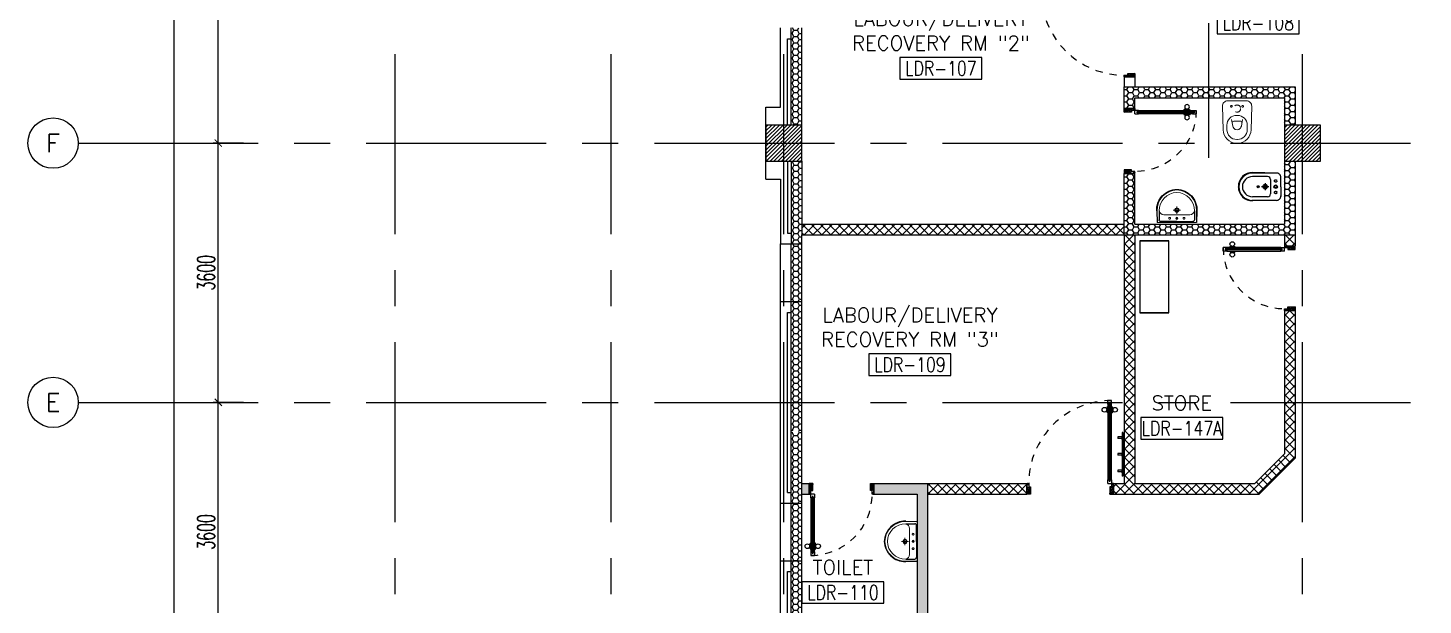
# Model space of a CAD drawing. Extents: x 275967.8 to 276060, y 57291.9 to 57371.4.
# Drawn here: x 275967.84 to 275987.21, y 57306.75 to 57314.76 of the extents above; entities that cross this region are included whole.
import ezdxf
from ezdxf.enums import TextEntityAlignment as Align

# ---------------------------------------------------------------- set-up
doc = ezdxf.new("R2010")
doc.units = 0
doc.header["$MEASUREMENT"] = 0
doc.header["$PDMODE"] = 34
for name, pattern in [('CENTERX2', [4, 2.5, -0.5, 0.5, -0.5]), ('DASHED', [0.75, 0.5, -0.25]), ('HIDDEN', [0.375, 0.25, -0.125]), ('HIDDEN2', [0.1875, 0.125, -0.0625])]:
    doc.linetypes.add(name, pattern=pattern)
doc.layers.get('0').update_dxf_attribs({"linetype": 'CONTINUOUS'})
doc.layers.get('DEFPOINTS').update_dxf_attribs({"linetype": 'CONTINUOUS'})
for name, color, linetype in [('AX-CR', 2, 'CONTINUOUS'), ('AX-DIM', 4, 'CONTINUOUS'), ('AX-TXT', 2, 'CONTINUOUS'), ('AXES', 11, 'CENTERX2'), ('COL', 5, 'CONTINUOUS'), ('DOOR', 7, 'CONTINUOUS'), ('FIX', 3, 'CONTINUOUS'), ('HAT', 8, 'CONTINUOUS'), ('INSUL', 4, 'CONTINUOUS'), ('NON-MEDICAL', 5, 'CONTINUOUS'), ('RM-BOX', 4, 'CONTINUOUS'), ('RM-NAME', 2, 'CONTINUOUS'), ('RM-NO', 2, 'CONTINUOUS'), ('WALL', 2, 'CONTINUOUS'), ('WallType', 11, 'CONTINUOUS'), ('WallType2', 3, 'CONTINUOUS'), ('WIN', 3, 'CONTINUOUS')]:
    doc.layers.add(name, color=color, linetype=linetype)
doc.styles.add('ROMANS', font='ROMANS.shx', dxfattribs={"width": 0.6})
doc.dimstyles.new('STANDARD in', dxfattribs={"dimtxt": 0.24, "dimasz": 0.1, "dimexe": 0.07, "dimexo": 0.05, "dimgap": 0.05, "dimtad": 1, "dimdec": 0, "dimlfac": 1000, "dimzin": 0, "dimdsep": 46, "dimtxsty": 'ROMANS', "dimblk": 'ARCHTICK', "dimcen": 0.05, "dimdle": 0.05, "dimclrd": 4, "dimclre": 4, "dimclrt": 2, "dimadec": 0, "dimazin": 0, "dimtfac": 1, "dimtdec": 0, "dimtmove": 2, "dimatfit": 3, "dimfxl": 0, "dimtolj": 1, "dimtzin": 0, "dimarcsym": 0})
pattern_1 = [(0, (-141853.12112, 13831.888605), (0.075, 0.04330127), [0.05, -0.1]), (120, (-141853.12112, 13831.888605), (-0.074999999836, 0.043301270284), [0.05, -0.1]), (60, (-141853.12112, 13831.888605), (1.64e-10, 0.086602540284), [-0.1, 0.05])]
pattern_2 = [(0, (0, 0), (0.075, 0.04330127), [0.05, -0.1]), (120, (0, 0), (-0.074999999836, 0.043301270284), [0.05, -0.1]), (60, (0, 0), (1.64e-10, 0.086602540284), [-0.1, 0.05])]

# ---------------------------------------------------------------- blocks, each defined once
blk = doc.blocks.new('*X82')
at = {"color": 0}
for p, q in [((31339, 132685), (31804, 133150)), ((31339, 132738), (31751, 133150)), ((31339, 132791), (31698, 133150)), ((31339, 132844), (31645, 133150)), ((31339, 132897), (31592, 133150)), ((31339, 132950), (31538, 133150)), ((31339, 133003), (31485, 133150)), ((31339, 133057), (31432, 133150)), ((31339, 133110), (31379, 133150)), ((31357, 132650), (31839, 133132)), ((31410, 132650), (31839, 133079)), ((31463, 132650), (31839, 133026)), ((31516, 132650), (31839, 132973)), ((31569, 132650), (31839, 132920)), ((31622, 132650), (31839, 132867)), ((31675, 132650), (31839, 132814)), ((31728, 132650), (31839, 132761)), ((31781, 132650), (31839, 132708)), ((31834, 132650), (31839, 132655))]:
    blk.add_line(p, q, dxfattribs=at)
blk = doc.blocks.new('*X81')
at = {"color": 0}
for p, q in [((24139, 132698), (24591, 133150)), ((24139, 132751), (24538, 133150)), ((24139, 132804), (24485, 133150)), ((24139, 132857), (24432, 133150)), ((24139, 132910), (24379, 133150)), ((24139, 132963), (24326, 133150)), ((24139, 133016), (24273, 133150)), ((24139, 133069), (24220, 133150)), ((24139, 133122), (24167, 133150)), ((24144, 132650), (24639, 133145)), ((24197, 132650), (24639, 133092)), ((24250, 132650), (24639, 133039)), ((24303, 132650), (24639, 132986)), ((24356, 132650), (24639, 132933)), ((24409, 132650), (24639, 132880)), ((24462, 132650), (24639, 132827)), ((24515, 132650), (24639, 132774)), ((24568, 132650), (24639, 132720)), ((24621, 132650), (24639, 132667))]:
    blk.add_line(p, q, dxfattribs=at)
blk = doc.blocks.new('AXL')
at = {"layer": 'AX-CR'}
blk.add_circle((-350, 0), 350, dxfattribs=at)
at = {"layer": 'AX-TXT', "style": 'ROMANS'}
blk.add_attdef('AX', text='', height=250, dxfattribs=at).set_placement((-350, 0), align=Align.MIDDLE)
blk = doc.blocks.new('_ARCHTICK')
at = {"color": 0, "linetype": 'ByBlock', "const_width": 0.15}
blk.add_lwpolyline([(-0.5, -0.5), (0.5, 0.5)], dxfattribs=at)
blk = doc.blocks.new('*D633')
at = {"layer": 'AX-DIM', "color": 4, "lineweight": -2, "ltscale": 0.3}
for p, q in [((275977.99, 57357.833), (275969.799, 57357.833)), ((275969.869, 57298.463), (275969.869, 57357.883)), ((275977.863, 57298.513), (275969.799, 57298.513))]:
    blk.add_line(p, q, dxfattribs=at)
at = {"layer": 'DEFPOINTS', "color": 0, "ltscale": 0.3}
for p in [(275969.869, 57357.833), (275978.04, 57357.833), (275977.913, 57298.513)]:
    blk.add_point(p, dxfattribs=at)
at = {"layer": 'AX-DIM', "color": 4, "lineweight": -2, "ltscale": 0.3, "xscale": 0.1, "yscale": 0.1, "zscale": 0.1}
for p, rotation in [((275969.869, 57357.833), 90), ((275969.869, 57298.513), 270)]:
    blk.add_blockref('_ARCHTICK', p, dxfattribs=dict(at, rotation=rotation))
at = {"layer": 'AX-DIM', "color": 2, "ltscale": 0.3, "insert": (275969.699, 57328.173), "char_height": 0.24, "attachment_point": 5, "rotation": 90, "style": 'ROMANS'}
blk.add_mtext('\\A1;59320', dxfattribs=at)
blk = doc.blocks.new('*D623')
at = {"layer": 'AX-DIM', "color": 4, "lineweight": -2, "ltscale": 0.3}
for p, q in [((275970.48, 57313.113), (275970.48, 57320.413)), ((275970.83, 57320.363), (275970.41, 57320.363)), ((275970.83, 57313.163), (275970.41, 57313.163))]:
    blk.add_line(p, q, dxfattribs=at)
at = {"layer": 'DEFPOINTS', "color": 0, "ltscale": 0.3}
for p in [(275970.48, 57320.363), (275970.88, 57320.363), (275970.88, 57313.163)]:
    blk.add_point(p, dxfattribs=at)
at = {"layer": 'AX-DIM', "color": 4, "lineweight": -2, "ltscale": 0.3, "xscale": 0.1, "yscale": 0.1, "zscale": 0.1}
for p, rotation in [((275970.48, 57320.363), 90), ((275970.48, 57313.163), 270)]:
    blk.add_blockref('_ARCHTICK', p, dxfattribs=dict(at, rotation=rotation))
at = {"layer": 'AX-DIM', "color": 2, "ltscale": 0.3, "insert": (275970.31, 57316.763), "char_height": 0.24, "attachment_point": 5, "rotation": 90, "style": 'ROMANS'}
blk.add_mtext('\\A1;7200', dxfattribs=at)
blk = doc.blocks.new('*D622')
at = {"layer": 'AX-DIM', "color": 4, "lineweight": -2, "ltscale": 0.3}
for p, q in [((275970.83, 57313.163), (275970.41, 57313.163)), ((275970.48, 57309.513), (275970.48, 57313.213)), ((275970.83, 57309.563), (275970.41, 57309.563))]:
    blk.add_line(p, q, dxfattribs=at)
at = {"layer": 'DEFPOINTS', "color": 0, "ltscale": 0.3}
for p in [(275970.48, 57313.163), (275970.88, 57313.163), (275970.88, 57309.563)]:
    blk.add_point(p, dxfattribs=at)
at = {"layer": 'AX-DIM', "color": 4, "lineweight": -2, "ltscale": 0.3, "xscale": 0.1, "yscale": 0.1, "zscale": 0.1}
for p, rotation in [((275970.48, 57313.163), 90), ((275970.48, 57309.563), 270)]:
    blk.add_blockref('_ARCHTICK', p, dxfattribs=dict(at, rotation=rotation))
at = {"layer": 'AX-DIM', "color": 2, "ltscale": 0.3, "insert": (275970.31, 57311.363), "char_height": 0.24, "attachment_point": 5, "rotation": 90, "style": 'ROMANS'}
blk.add_mtext('\\A1;3600', dxfattribs=at)
blk = doc.blocks.new('*D621')
at = {"layer": 'AX-DIM', "color": 4, "lineweight": -2, "ltscale": 0.3}
for p, q in [((275970.83, 57309.563), (275970.41, 57309.563)), ((275970.48, 57305.913), (275970.48, 57309.613)), ((275970.83, 57305.963), (275970.41, 57305.963))]:
    blk.add_line(p, q, dxfattribs=at)
at = {"layer": 'DEFPOINTS', "color": 0, "ltscale": 0.3}
for p in [(275970.48, 57309.563), (275970.88, 57309.563), (275970.88, 57305.963)]:
    blk.add_point(p, dxfattribs=at)
at = {"layer": 'AX-DIM', "color": 4, "lineweight": -2, "ltscale": 0.3, "xscale": 0.1, "yscale": 0.1, "zscale": 0.1}
for p, rotation in [((275970.48, 57309.563), 90), ((275970.48, 57305.963), 270)]:
    blk.add_blockref('_ARCHTICK', p, dxfattribs=dict(at, rotation=rotation))
at = {"layer": 'AX-DIM', "color": 2, "ltscale": 0.3, "insert": (275970.31, 57307.763), "char_height": 0.24, "attachment_point": 5, "rotation": 90, "style": 'ROMANS'}
blk.add_mtext('\\A1;3600', dxfattribs=at)
blk = doc.blocks.new('COL50')
at = {"layer": 'COL'}
blk.add_lwpolyline([(-250, 250), (-250, -250), (250, -250), (250, 250)], close=True, dxfattribs=at)
blk = doc.blocks.new('RM1')
at = {"layer": 'RM-BOX'}
blk.add_lwpolyline([(570, -200), (-570, -200), (-570, -500), (570, -500)], close=True, dxfattribs=at)
at = {"layer": 'RM-NAME', "style": 'ROMANS'}
for tag, p in [('ROOMNAME1', (0, 324)), ('ROOMNAME2', (0, 0))]:
    blk.add_attdef(tag, text='', height=200, dxfattribs=at).set_placement(p, align=Align.MIDDLE)
at = {"layer": 'RM-NO', "style": 'ROMANS', "width": 0.8}
blk.add_attdef('ROOMNO', text='', height=200, dxfattribs=at).set_placement((0, -350), align=Align.MIDDLE)
blk = doc.blocks.new('DOOR90')
at = {"layer": 'DOOR', "color": 0, "linetype": 'ByBlock'}
for p, q in [((-150, 0), (-150, -25)), ((-150, 0), (0, 0)), ((0, -50), (0, 0)), ((-1000, -25), (-1000, -75)), ((-1000, -75), (-1000, -25)), ((-950, -25), (-1000, -25)), ((-950, -75), (-1000, -75)), ((-970, -42), (-970, -58)), ((-950, -42), (-970, -42)), ((-950, -58), (-970, -58)), ((-950, -25), (-950, -42)), ((-950, -58), (-950, -75)), ((-918, -25), (-918, -18)), ((-828, -18), (-918, -18)), ((-918, -75), (-918, -82)), ((-828, -82), (-918, -82)), ((-905, -18), (-905, -9)), ((-905, -9), (-840, -9)), ((-905, -18), (-840, -18)), ((-905, -82), (-905, -91)), ((-905, -82), (-840, -82)), ((-905, -91), (-840, -91)), ((-840, -18), (-840, -9)), ((-840, -82), (-840, -91)), ((-828, -25), (-828, -18)), ((-828, -75), (-828, -82)), ((-200, -42), (-200, -25)), ((-200, -25), (-150, -25)), ((-180, -42), (-200, -42)), ((-200, -75), (-200, -58)), ((-200, -58), (-180, -58)), ((-150, -75), (-200, -75)), ((-180, -58), (-180, -42)), ((-150, -75), (-150, -25)), ((-150, -25), (-100, -25)), ((-100, -25), (-100, -50)), ((-100, -50), (0, -50)), ((-150, -900), (-150, -875)), ((-150, -875), (-100, -875)), ((0, -900), (-150, -900)), ((-150, -900), (0, -900)), ((-100, -850), (0, -850)), ((-100, -875), (-100, -850)), ((0, -850), (0, -900))]:
    blk.add_line(p, q, dxfattribs=at)
at = {"layer": 'DOOR', "color": 9, "linetype": 'ByBlock'}
for p, q in [((0, -50), (-114, 0)), ((0, -50), (-40, 0)), ((0, -50), (-100, -37)), ((0, -850), (-114, -900)), ((0, -850), (-100, -863)), ((0, -850), (-40, -900))]:
    blk.add_line(p, q, dxfattribs=at)
at = {"layer": 'DOOR', "linetype": 'ByBlock'}
for p, q in [((-200, -25), (-950, -25)), ((-200, -42), (-950, -42)), ((-200, -58), (-950, -58)), ((-950, -75), (-200, -75))]:
    blk.add_line(p, q, dxfattribs=at)
at = {"layer": 'DOOR', "color": 0, "linetype": 'ByBlock'}
for centre in [(-873, 24), (-873, -124)]:
    blk.add_circle(centre, 32.4, dxfattribs=at)
at = {"layer": 'DOOR', "color": 9, "linetype": 'ByBlock'}
for centre, radius, start, end in [((0, -50), 154, 161.1053, 166.2858), ((0, -50), 134, 158.1598, 169.28), ((0, -50), 94.4, 148.0182, 180), ((0, -50), 74.4, 137.7764, 180), ((0, -50), 114, 154.0838, 167.3774), ((0, -50), 54.4, 113.2074, 180), ((0, -50), 34.4, 90, 180), ((0, -50), 14.4, 90, 180), ((0, -850), 154, 193.7142, 198.8947), ((0, -850), 134, 190.72, 201.8402), ((0, -850), 94.4, 180, 211.9818), ((0, -850), 74.4, 180, 222.2236), ((0, -850), 54.4, 180, 246.7926), ((0, -850), 34.4, 180, 270), ((0, -850), 14.4, 180, 270)]:
    blk.add_arc(centre, radius, start, end, dxfattribs=at)
at = {"layer": 'DOOR', "linetype": 'HIDDEN', "ltscale": 0.5}
blk.add_arc((-150, -25), 850, 180, 270, dxfattribs=at)
blk = doc.blocks.new('DOOR100')
at = {"layer": 'DOOR', "color": 0, "linetype": 'ByBlock'}
for p, q in [((-82, 1205), (-91, 1205)), ((-91, 1205), (-91, 1140)), ((-75, 1218), (-82, 1218)), ((-82, 1128), (-82, 1218)), ((-82, 1205), (-82, 1140)), ((-25, 1300), (-75, 1300)), ((-75, 1300), (-25, 1300)), ((-75, 1250), (-75, 1300)), ((-58, 1250), (-75, 1250)), ((-42, 1270), (-58, 1270)), ((-58, 1250), (-58, 1270)), ((-42, 1250), (-42, 1270)), ((-25, 1250), (-42, 1250)), ((-25, 1250), (-25, 1300)), ((-25, 1218), (-18, 1218)), ((-18, 1128), (-18, 1218)), ((-18, 1205), (-9, 1205)), ((-18, 1205), (-18, 1140)), ((-9, 1205), (-9, 1140)), ((-82, 1140), (-91, 1140)), ((-75, 1128), (-82, 1128)), ((-25, 1128), (-18, 1128)), ((-18, 1140), (-9, 1140)), ((-75, 200), (-58, 200)), ((-75, 150), (-75, 200)), ((-58, 200), (-58, 180)), ((-42, 200), (-25, 200)), ((-42, 180), (-42, 200)), ((-25, 200), (-25, 150)), ((-1200, 0), (-1200, 150)), ((-1200, 150), (-1175, 150)), ((-1200, 150), (-1200, 0)), ((-1150, 0), (-1200, 0)), ((-1175, 150), (-1175, 100)), ((-1175, 100), (-1150, 100)), ((-1150, 100), (-1150, 0)), ((-75, 150), (-25, 150)), ((-58, 180), (-42, 180)), ((-50, 100), (-50, 0)), ((-25, 100), (-50, 100)), ((-50, 0), (0, 0)), ((0, 150), (-25, 150)), ((-25, 150), (-25, 100)), ((0, 150), (0, 0))]:
    blk.add_line(p, q, dxfattribs=at)
at = {"layer": 'DOOR', "linetype": 'ByBlock'}
for p, q in [((-75, 1250), (-75, 200)), ((-58, 200), (-58, 1250)), ((-42, 200), (-42, 1250)), ((-25, 200), (-25, 1250)), ((0, 0), (0, 150))]:
    blk.add_line(p, q, dxfattribs=at)
at = {"layer": 'DOOR', "color": 9, "linetype": 'ByBlock'}
for p, q in [((-1150, 0), (-1200, 114)), ((-1150, 0), (-1200, 40)), ((-1150, 0), (-1163, 100)), ((-50, 0), (0, 114)), ((-50, 0), (-37, 100)), ((-50, 0), (0, 40))]:
    blk.add_line(p, q, dxfattribs=at)
at = {"layer": 'DOOR', "color": 0, "linetype": 'ByBlock'}
for centre in [(-124, 1173), (24, 1173)]:
    blk.add_circle(centre, 32.4, dxfattribs=at)
at = {"layer": 'DOOR', "linetype": 'HIDDEN', "ltscale": 0.5}
blk.add_arc((-25, 150), 1150, 90, 180.0001, dxfattribs=at)
at = {"layer": 'DOOR', "color": 9, "linetype": 'ByBlock'}
for centre, radius, start, end in [((-1150, 0), 154, 103.7142, 108.8947), ((-1150, 0), 134, 100.72, 111.8402), ((-1150, 0), 94.4, 90, 121.9818), ((-1150, 0), 74.4, 90, 132.2236), ((-1150, 0), 54.4, 90, 156.7926), ((-1150, 0), 34.4, 90, 180), ((-1150, 0), 14.4, 90, 180), ((-50, 0), 94.4, 58.0182, 90), ((-50, 0), 74.4, 47.7764, 90), ((-50, 0), 54.4, 23.2074, 90), ((-50, 0), 34.4, 0, 90), ((-50, 0), 14.4, 0, 90), ((-50, 0), 134, 68.1598, 79.28), ((-50, 0), 114, 64.0838, 77.3774), ((-50, 0), 154, 71.1053, 76.2858)]:
    blk.add_arc(centre, radius, start, end, dxfattribs=at)
blk = doc.blocks.new('A$C49F1192B')
at = {"layer": 'DOOR', "color": 0, "linetype": 'ByBlock', "xscale": -1, "rotation": 270}
blk.add_blockref('DOOR100', (0, 1200), dxfattribs=at)
blk = doc.blocks.new('BIDET1')
at = {"layer": 'FIX', "linetype": 'ByBlock', "ltscale": 0.3}
for p, q in [((-75, 190), (-420, 197)), ((-75, -190), (-420, -197))]:
    blk.add_line(p, q, dxfattribs=at)
at = {"layer": 'FIX'}
for p, q in [((-617, 2), (-617, -3)), ((-88, 190), (-428, 190)), ((-210, 140), (-420, 140)), ((-352, 1), (-352, 1)), ((-350, 5), (-350, 5)), ((-348, 1), (-348, 1)), ((-346, 5), (-346, 5)), ((-344, 9), (-344, 9)), ((-344, 1), (-344, 1)), ((-342, 5), (-342, 5)), ((-341, 9), (-341, 9)), ((-341, 1), (-341, 1)), ((-339, 5), (-339, 5)), ((-337, 1), (-337, 1)), ((-335, 5), (-335, 5)), ((-333, 1), (-333, 1)), ((-170, 100), (-170, -100)), ((-25, -3), (-25, 128)), ((-617, -8), (-617, -3)), ((-88, -190), (-428, -190)), ((-210, -140), (-420, -140)), ((-350, -2), (-350, -2)), ((-348, -6), (-348, -6)), ((-346, -2), (-346, -2)), ((-346, -10), (-346, -10)), ((-344, -6), (-344, -6)), ((-342, -2), (-342, -2)), ((-342, -10), (-342, -10)), ((-341, -6), (-341, -6)), ((-339, -2), (-339, -2)), ((-339, -10), (-339, -10)), ((-337, -6), (-337, -6)), ((-335, -2), (-335, -2)), ((-333, -6), (-333, -6)), ((-331, -2), (-331, -2)), ((-25, -3), (-25, -134))]:
    blk.add_line(p, q, dxfattribs=at)
at = {"layer": 'FIX', "linetype": 'DASHED', "ltscale": 0.05}
for p, q in [((-196, 0), (-294, 0)), ((-245, 49), (-245, -49))]:
    blk.add_line(p, q, dxfattribs=at)
at = {"layer": 'FIX'}
for centre, radius in [((-342, 0), 13.8), ((-342, 0), 11), ((-245, 0), 31.7), ((-245, 0), 22.5), ((-98, 0), 24.5), ((-98, 0), 17.5)]:
    blk.add_circle(centre, radius, dxfattribs=at)
at = {"layer": 'FIX', "linetype": 'HIDDEN', "ltscale": 0.05}
for centre in [(-98, 80), (-98, -80)]:
    blk.add_circle(centre, 17.5, dxfattribs=at)
at = {"layer": 'FIX', "linetype": 'ByBlock', "ltscale": 0.3}
blk.add_arc((-420, 0), 197, 90, 270, dxfattribs=at)
at = {"layer": 'FIX'}
for centre, radius, start, end in [((-420, 0), 190, 90, 270), ((-420, 0), 140, 90, 270), ((-210, 100), 40, 0, 90), ((-87, 128), 62.1, 0.1463, 90.8397), ((-210, -100), 40, 270, 0), ((-87, -128), 62.1, 269.1603, 359.8537)]:
    blk.add_arc(centre, radius, start, end, dxfattribs=at)
blk = doc.blocks.new('WC1')
at = {"layer": 'FIX', "lineweight": 20}
for p, q in [((-210, 204), (-538, 194)), ((-727, 5), (-727, -5)), ((-674, 5), (-674, -5)), ((-534, 24), (-540, 0)), ((-540, 0), (-534, -24)), ((-475, 141), (-538, 141)), ((-395, 76), (-490, 60)), ((-339, 5), (-339, -5)), ((-538, -141), (-475, -141)), ((-490, -60), (-395, -76)), ((-538, -194), (-210, -204))]:
    blk.add_line(p, q, dxfattribs=at)
at = {"layer": 'FIX', "linetype": 'Continuous', "lineweight": 20}
blk.add_line((-420, -47), (-420, 45), dxfattribs=at)
at = {"layer": 'FIX', "lineweight": 20}
blk.add_lwpolyline([(-213, -204), (-210, -204, 0.414214), (-137, -131), (-137, 0), (-137, 131, 0.414214), (-210, 204)], format="xyb", dxfattribs=at)
at = {"layer": 'FIX', "linetype": 'HIDDEN2', "lineweight": 20, "ltscale": 0.3}
blk.add_circle((-245, 0), 49.8, dxfattribs=at)
at = {"layer": 'FIX', "linetype": 'HIDDEN', "lineweight": 20, "ltscale": 0.05}
for centre in [(-213, 78), (-213, -77)]:
    blk.add_circle(centre, 11.6, dxfattribs=at)
at = {"layer": 'FIX', "lineweight": 20}
for centre, radius, start, end in [((-538, 5), 189, 90, 180), ((-538, 5), 136, 90, 180), ((-473, -7), 68.2, 128.9242, 152.8468), ((-464, -18), 82, 108.496, 128.9242), ((-475, 5), 136, 360, 90), ((-538, -5), 189, 180, 270), ((-538, -5), 136, 180, 270), ((-473, 7), 68.2, 207.1532, 231.0758), ((-464, 18), 82, 231.0758, 251.504), ((-475, -5), 136, 270, 0)]:
    blk.add_arc(centre, radius, start, end, dxfattribs=at)
at = {"layer": 'FIX', "linetype": 'Continuous', "lineweight": 20}
for centre, start, end in [((-443, 46), 357.6662, 91.6121), ((-442, -46), 268.3879, 2.3338)]:
    blk.add_arc(centre, 22.3, start, end, dxfattribs=at)
blk = doc.blocks.new('LAV1')
at = {"layer": 'FIX', "linetype": 'ByBlock', "ltscale": 0.3}
for p, q in [((-280, 210), (-275, 50)), ((-245, 210), (-245, 85)), ((245, 210), (245, 85)), ((280, 210), (275, 50)), ((0, 60), (-220, 60)), ((0, 60), (220, 60))]:
    blk.add_line(p, q, dxfattribs=at)
at = {"layer": 'FIX', "linetype": 'Continuous', "lineweight": 20}
for p, q in [((-275, 210), (-275, 50)), ((275, 210), (275, 50)), ((0, 50), (-275, 50)), ((0, 50), (-252, 50)), ((0, 155), (-181, 155)), ((0, 155), (181, 155)), ((0, 50), (252, 50)), ((0, 50), (275, 50))]:
    blk.add_line(p, q, dxfattribs=at)
at = {"layer": 'FIX', "linetype": 'DASHED', "lineweight": 20, "ltscale": 0.05}
for p, q in [((50, 220), (-50, 220)), ((0, 170), (0, 270)), ((0, 170), (0, 270))]:
    blk.add_line(p, q, dxfattribs=at)
at = {"layer": 'FIX', "lineweight": 20}
for p, q in [((16, 107), (-15, 107)), ((0, 92), (0, 123))]:
    blk.add_line(p, q, dxfattribs=at)
for centre, radius in [((0, 220), 29.5), ((0, 220), 22.5), ((0, 107), 15.5)]:
    blk.add_circle(centre, radius, dxfattribs=at)
at = {"layer": 'FIX', "linetype": 'HIDDEN', "lineweight": 20, "ltscale": 0.05}
for centre in [(-100, 107), (100, 107)]:
    blk.add_circle(centre, 12.4, dxfattribs=at)
at = {"layer": 'FIX', "linetype": 'ByBlock', "ltscale": 0.3}
for centre, radius, start, end in [((7, 220), 287, 91.3776, 182.0064), ((-7, 220), 287, 357.9936, 88.6224), ((-220, 85), 24.9, 179.7021, 269.9486), ((220, 85), 24.9, 270.0514, 0.2979)]:
    blk.add_arc(centre, radius, start, end, dxfattribs=at)
at = {"layer": 'FIX', "linetype": 'Continuous', "lineweight": 20}
for centre, radius, start, end in [((8, 217), 283, 91.6988, 181.351), ((8, 212), 253, 91.7328, 180.4884), ((-8, 217), 283, 358.649, 88.3012), ((-8, 212), 253, 359.5116, 88.2672), ((-179, 222), 66.9, 190.2006, 268.0786), ((179, 222), 66.9, 271.9214, 349.7994)]:
    blk.add_arc(centre, radius, start, end, dxfattribs=at)

msp = doc.modelspace()

# ---------------------------------------------------------------- hatches: boundary and pattern name
at = {"layer": 'WallType', "linetype": 'ByBlock', "ltscale": 0.3}
h = msp.add_hatch(dxfattribs=at)
h.set_pattern_fill('ANSI37', color=256, scale=0.7, style=0)
h.set_pattern_definition([(45, (0, 0), (-0.061871843354, 0.061871843354), []), (135, (0, 0), (-0.061871843354, -0.061871843354), [])])
h.paths.add_polyline_path([(275981.7105, 57308.4379), (275980.3355, 57308.4379), (275980.3355, 57308.2879), (275981.7105, 57308.2879)])
h.paths.add_polyline_path([(275983.2105, 57311.8879), (275983.0605, 57311.8879), (275983.0605, 57309.5629), (275983.2105, 57309.5629)])
h.paths.add_polyline_path([(275983.0605, 57312.0379), (275978.5855, 57312.0379), (275978.5855, 57311.8879), (275983.0605, 57311.8879)])
h.paths.add_polyline_path([(275985.4355, 57308.7879), (275985.4355, 57309.5629), (275985.2855, 57309.5629), (275985.2855, 57308.8501), (275984.8734, 57308.4379), (275983.2105, 57308.4379), (275983.2105, 57309.5629), (275983.0605, 57309.5629), (275983.0605, 57308.4379), (275982.9105, 57308.4379), (275982.9105, 57308.2879), (275984.9355, 57308.2879)])
h.paths.add_polyline_path([(275985.4355, 57310.8379), (275985.2855, 57310.8379), (275985.2855, 57309.5629), (275985.4355, 57309.5629)])
h.paths.add_polyline_path([(275985.4355, 57311.8879), (275985.2855, 57311.8879), (275985.2855, 57311.7379), (275985.4355, 57311.7379)])
at = {"layer": 'WallType2', "linetype": 'ByBlock', "ltscale": 0.3}
h = msp.add_hatch(dxfattribs=at)
h.set_pattern_fill('HONEY', color=256, scale=0.4, style=0)
h.set_pattern_definition(pattern_2)
h.paths.add_polyline_path([(275978.5855, 57314.7629), (275978.4355, 57314.7629), (275978.4355, 57313.4129), (275978.5855, 57313.4129)])
h = msp.add_hatch(dxfattribs=at)
h.set_pattern_fill('HONEY', color=256, scale=0.4, style=0)
h.set_pattern_definition(pattern_2)
h.paths.add_polyline_path([(275985.4355, 57312.9129), (275985.2855, 57312.9129), (275985.2855, 57312.0379), (275983.2105, 57312.0379), (275983.2105, 57312.7429), (275983.0605, 57312.7429), (275983.0605, 57311.8879), (275985.4355, 57311.8879)])
h.paths.add_polyline_path([(275984.2339, 57313.9429), (275983.0605, 57313.9429), (275983.0605, 57313.6429), (275983.2105, 57313.6429), (275983.2105, 57313.7929), (275984.2339, 57313.7929)])
h.paths.add_polyline_path([(275985.4355, 57313.9429), (275984.2339, 57313.9429), (275984.2339, 57313.7929), (275985.2855, 57313.7929), (275985.2855, 57313.4129), (275985.4355, 57313.4129)])
at = {"layer": 'WallType2'}
h = msp.add_hatch(dxfattribs=at)
h.set_pattern_fill('HONEY', color=256, scale=0.4, style=0)
h.set_pattern_definition(pattern_1)
h.paths.add_polyline_path([(275978.5855, 57312.3629), (275978.4355, 57312.3629), (275978.4355, 57311.5629), (275978.5855, 57311.5629)])
h.paths.add_polyline_path([(275978.5855, 57312.9129), (275978.4355, 57312.9129), (275978.4355, 57312.3629), (275978.5855, 57312.3629)])
h = msp.add_hatch(dxfattribs=at)
h.set_pattern_fill('HONEY', color=256, scale=0.4, style=0)
h.set_pattern_definition(pattern_1)
h.paths.add_polyline_path([(275978.5855, 57309.9629), (275978.4355, 57309.9629), (275978.4355, 57309.1629), (275978.5855, 57309.1629)])
h.paths.add_polyline_path([(275978.5855, 57311.5629), (275978.4355, 57311.5629), (275978.4355, 57309.9629), (275978.5855, 57309.9629)])
at = {"layer": 'WallType2', "linetype": 'ByBlock', "ltscale": 0.3}
h = msp.add_hatch(dxfattribs=at)
h.set_pattern_fill('HONEY', color=256, scale=0.4, style=0)
h.set_pattern_definition(pattern_2)
h.paths.add_polyline_path([(275978.5855, 57309.1536), (275978.4355, 57309.1536), (275978.4355, 57308.1629), (275978.5855, 57308.1629), (275978.5855, 57308.2879)])
h = msp.add_hatch(dxfattribs=at)
h.set_pattern_fill('HONEY', color=256, scale=0.4, style=0)
h.set_pattern_definition(pattern_2)
h.paths.add_polyline_path([(275980.3355, 57304.8379), (275980.3355, 57305.9629), (275978.5855, 57305.9629), (275978.5855, 57305.8879), (275980.1855, 57305.8879), (275980.1855, 57303.6379), (275980.0635, 57303.6379), (275980.0635, 57303.4879), (275980.3355, 57303.4879)])
h.paths.add_polyline_path([(275980.3355, 57308.4379), (275979.5855, 57308.4379), (275979.5855, 57308.2879), (275980.1855, 57308.2879), (275980.1855, 57307.907), (275980.1866, 57307.9069), (275980.1866, 57307.6319), (275980.1866, 57307.3795), (275980.1866, 57307.3569), (275980.1855, 57307.3569), (275980.1855, 57306.0379), (275978.5855, 57306.0379), (275978.5855, 57305.9629), (275980.3355, 57305.9629)])
h.paths.add_polyline_path([(275978.6855, 57308.4379), (275978.5855, 57308.4379), (275978.5855, 57308.2879), (275978.6855, 57308.2879)])
h = msp.add_hatch(dxfattribs=at)
h.set_pattern_fill('HONEY', color=256, scale=0.4, style=0)
h.set_pattern_definition(pattern_2)
h.paths.add_polyline_path([(275978.5855, 57308.1629), (275978.4355, 57308.1629), (275978.4355, 57307.3629), (275978.5855, 57307.3629)])
h.paths.add_polyline_path([(275978.5855, 57307.3629), (275978.4355, 57307.3629), (275978.4355, 57306.2129), (275978.5855, 57306.2129), (275978.5855, 57306.7724), (275978.5845, 57306.7724), (275978.5845, 57307.0724), (275978.5855, 57307.0724)])

# ---------------------------------------------------------------- linework, layer by layer
at = {"layer": 'AXES'}
for p, q in [((275972.9355, 57291.8986), (275972.9355, 57370.7113)), ((275975.9355, 57291.8986), (275975.9355, 57370.7113)), ((275985.5355, 57291.8986), (275985.5355, 57370.7113)), ((275978.3355, 57291.8986), (275978.3355, 57337.5829)), ((275968.5355, 57313.1629), (276036.5755, 57313.1629)), ((275968.5355, 57309.5629), (276036.5755, 57309.5629))]:
    msp.add_line(p, q, dxfattribs=at)
at = {"layer": 'INSUL'}
for p, q in [((275978.3855, 57314.6129), (275978.4355, 57314.6129)), ((275978.3855, 57313.4129), (275978.3855, 57314.6129)), ((275978.4355, 57313.4129), (275978.4355, 57314.7629)), ((275978.3855, 57312.9129), (275978.3855, 57311.9129)), ((275978.4355, 57312.9129), (275978.4355, 57311.7629)), ((275978.3855, 57311.9129), (275978.4355, 57311.9129)), ((275978.4355, 57308.1629), (275978.4355, 57310.9629)), ((275978.3855, 57310.8129), (275978.4355, 57310.8129)), ((275978.3855, 57308.3129), (275978.3855, 57310.8129)), ((275978.3855, 57308.3129), (275978.4355, 57308.3129)), ((275978.4355, 57306.2129), (275978.4355, 57307.3629)), ((275978.3855, 57306.2129), (275978.3855, 57307.2129)), ((275978.3855, 57307.2129), (275978.4355, 57307.2129))]:
    msp.add_line(p, q, dxfattribs=at)
at = {"layer": 'NON-MEDICAL'}
for p, q in [((275983.6801, 57311.8079), (275983.2801, 57311.8079)), ((275983.2801, 57311.8079), (275983.6801, 57311.8079)), ((275983.2801, 57311.8079), (275983.2801, 57310.8079)), ((275983.6801, 57310.8079), (275983.6801, 57311.8079)), ((275983.2801, 57310.8079), (275983.6801, 57310.8079)), ((275983.6801, 57310.8079), (275983.2801, 57310.8079)), ((275982.9739, 57309.083), (275982.9739, 57309.0595)), ((275983.0279, 57309.083), (275982.9739, 57309.083)), ((275983.0279, 57309.0595), (275982.9739, 57309.0595)), ((275983.0279, 57309.0943), (275983.0279, 57309.0482)), ((275983.0326, 57309.0943), (275983.0279, 57309.0943)), ((275983.0326, 57309.0482), (275983.0279, 57309.0482)), ((275983.0443, 57309.1453), (275983.0326, 57309.1453)), ((275983.0326, 57309.1453), (275983.0326, 57308.5357)), ((275983.0443, 57309.1453), (275983.0443, 57308.5357)), ((275983.0279, 57308.8522), (275982.9739, 57308.8522)), ((275982.9739, 57308.8522), (275982.9739, 57308.8287)), ((275983.0279, 57308.8287), (275982.9739, 57308.8287)), ((275983.0279, 57308.8635), (275983.0279, 57308.8174)), ((275983.0326, 57308.8635), (275983.0279, 57308.8635)), ((275983.0326, 57308.8174), (275983.0279, 57308.8174)), ((275983.0279, 57308.6214), (275982.9739, 57308.6214)), ((275982.9739, 57308.6214), (275982.9739, 57308.598)), ((275983.0279, 57308.598), (275982.9739, 57308.598)), ((275983.0326, 57308.6328), (275983.0279, 57308.6328)), ((275983.0279, 57308.6328), (275983.0279, 57308.5866)), ((275983.0326, 57308.5866), (275983.0279, 57308.5866)), ((275983.0443, 57308.5357), (275983.0326, 57308.5357))]:
    msp.add_line(p, q, dxfattribs=at)
at = {"layer": 'RM-NAME', "color": 5, "linetype": 'ByBlock'}
msp.add_line((275984.2339, 57314.8309), (275984.2339, 57312.9575), dxfattribs=at)
at = {"layer": 'WALL'}
for p, q in [((275978.2855, 57313.6629), (275978.2855, 57314.7629)), ((275978.5855, 57313.4129), (275978.5855, 57314.7629)), ((275983.0605, 57314.0814), (275983.2105, 57314.0814)), ((275983.0605, 57314.0814), (275983.0605, 57313.9429)), ((275983.2105, 57314.0814), (275983.2105, 57313.9429)), ((275983.0605, 57313.9429), (275985.4355, 57313.9429)), ((275983.0605, 57313.6429), (275983.0605, 57313.9429)), ((275985.4355, 57313.9429), (275985.4355, 57313.4129)), ((275978.0855, 57313.6629), (275978.2855, 57313.6629)), ((275978.0855, 57312.6629), (275978.0855, 57313.6629)), ((275983.0605, 57313.6429), (275983.2105, 57313.6429)), ((275983.2105, 57313.7929), (275985.2855, 57313.7929)), ((275983.2105, 57313.6429), (275983.2105, 57313.7929)), ((275985.2855, 57313.7929), (275985.2855, 57313.4129)), ((275978.5855, 57312.9129), (275978.5855, 57311.8879)), ((275985.2855, 57312.9129), (275985.2855, 57312.0379)), ((275985.4355, 57312.9129), (275985.4355, 57311.7379)), ((275978.0855, 57312.6629), (275978.2855, 57312.6629)), ((275978.2855, 57312.6629), (275978.2855, 57311.7629)), ((275983.0605, 57311.8879), (275983.0605, 57312.7429)), ((275983.0605, 57312.7429), (275983.2105, 57312.7429)), ((275983.2105, 57312.0379), (275983.2105, 57312.7429)), ((275978.5855, 57312.0379), (275983.0605, 57312.0379)), ((275978.5855, 57311.8879), (275983.0605, 57311.8879)), ((275978.5855, 57311.7629), (275978.5855, 57311.8879)), ((275983.0605, 57311.8879), (275983.0605, 57308.4379)), ((275983.0605, 57311.8879), (275985.4355, 57311.8879)), ((275983.2105, 57312.0379), (275985.2855, 57312.0379)), ((275983.2105, 57311.8879), (275983.2105, 57308.4379)), ((275985.2855, 57311.8879), (275985.2855, 57311.7379)), ((275978.2855, 57311.7629), (275978.5855, 57311.7629)), ((275985.2855, 57311.7379), (275985.4355, 57311.7379)), ((275978.2855, 57310.9629), (275978.5855, 57310.9629)), ((275978.2855, 57308.1629), (275978.2855, 57310.9629)), ((275978.5855, 57308.2879), (275978.5855, 57310.9629)), ((275985.2855, 57310.8379), (275985.4355, 57310.8379)), ((275985.2855, 57310.8379), (275985.2855, 57308.8501)), ((275985.4355, 57310.8379), (275985.4355, 57308.7879)), ((275978.5855, 57308.4379), (275978.6855, 57308.4379)), ((275978.6855, 57308.4379), (275978.6855, 57308.2879)), ((275979.5855, 57308.4379), (275979.5855, 57308.2879)), ((275979.5855, 57308.4379), (275981.7105, 57308.4379)), ((275980.3355, 57304.8379), (275980.3355, 57308.4379)), ((275981.7105, 57308.4379), (275981.7105, 57308.2879)), ((275982.9105, 57308.4379), (275983.0605, 57308.4379)), ((275982.9105, 57308.4379), (275982.9105, 57308.2879)), ((275983.2105, 57308.4379), (275984.8734, 57308.4379)), ((275978.5855, 57308.2879), (275978.6855, 57308.2879)), ((275978.5855, 57306.2129), (275978.5855, 57308.2879)), ((275979.5855, 57308.2879), (275980.1855, 57308.2879)), ((275980.1855, 57308.2879), (275980.1855, 57306.0379)), ((275980.3355, 57308.2879), (275981.7105, 57308.2879)), ((275982.9105, 57308.2879), (275984.9355, 57308.2879)), ((275978.2855, 57308.1629), (275978.5855, 57308.1629)), ((275978.2855, 57306.4629), (275978.2855, 57307.3629)), ((275978.2855, 57307.3629), (275978.5855, 57307.3629))]:
    msp.add_line(p, q, dxfattribs=at)
at = {"layer": 'WALL', "linetype": 'ByBlock'}
for p, q in [((275985.2855, 57308.8501), (275984.8734, 57308.4379)), ((275985.4355, 57308.7879), (275984.9355, 57308.2879))]:
    msp.add_line(p, q, dxfattribs=at)
at = {"layer": 'WALL', "linetype": 'ByBlock', "ltscale": 0.3}
for points in [[(275978.0855, 57312.9129), (275978.5855, 57312.9129), (275978.5855, 57313.4129), (275978.0855, 57313.4129)], [(275985.2855, 57312.9129), (275985.7855, 57312.9129), (275985.7855, 57313.4129), (275985.2855, 57313.4129)]]:
    msp.add_lwpolyline(points, close=True, dxfattribs=at)
at = {"layer": 'WIN'}
for p, q in [((275978.2855, 57310.9629), (275978.2855, 57311.7629)), ((275978.4355, 57310.9643), (275978.4355, 57311.7643)), ((275978.5855, 57310.9629), (275978.5855, 57311.7629)), ((275978.2855, 57307.3629), (275978.2855, 57308.1629)), ((275978.4355, 57307.3629), (275978.4355, 57308.1629)), ((275978.5855, 57307.3629), (275978.5855, 57308.1629))]:
    msp.add_line(p, q, dxfattribs=at)

# ---------------------------------------------------------------- block references
at = {"ltscale": 1000, "xscale": -0.001, "yscale": 0.001, "zscale": 0.001}
msp.add_blockref('LAV1', (275983.792, 57312.0129), dxfattribs=at)
at = {"layer": 'AXES', "xscale": 0.001, "yscale": 0.001, "zscale": 0.001}
for p, values in [((275968.5355, 57313.1629), {'AX': 'F'}), ((275968.5355, 57309.5629), {'AX': 'E'})]:
    msp.add_blockref('AXL', p, dxfattribs=at).add_auto_attribs(values)
at = {"layer": 'COL', "xscale": 0.001, "yscale": 0.001, "zscale": 0.001}
for p in [(275978.3355, 57313.1629), (275985.5355, 57313.1629)]:
    msp.add_blockref('COL50', p, dxfattribs=at)
at = {"layer": 'DOOR', "color": 0, "linetype": 'ByBlock', "ltscale": 0.3, "yscale": 0.001, "zscale": 0.001}
for name, p, xscale in [('A$C49F1192B', (275983.2105, 57314.0814), -0.001), ('DOOR90', (275985.4355, 57311.7379), 0.001)]:
    msp.add_blockref(name, p, dxfattribs=dict(at, xscale=xscale))
at = {"layer": 'DOOR', "color": 0, "linetype": 'ByBlock', "xscale": -0.001, "yscale": 0.001, "zscale": 0.001}
msp.add_blockref('DOOR90', (275983.0605, 57313.6429), dxfattribs=at)
at = {"layer": 'DOOR', "color": 0, "xscale": -0.001, "yscale": 0.001, "zscale": 0.001, "rotation": 270}
msp.add_blockref('A$C49F1192B', (275981.7105, 57308.2879), dxfattribs=at)
at = {"layer": 'DOOR', "color": 0, "linetype": 'ByBlock', "xscale": 0.001, "yscale": 0.001, "zscale": 0.001, "rotation": 90}
msp.add_blockref('DOOR90', (275978.6855, 57308.4379), dxfattribs=at)
at = {"layer": 'FIX', "xscale": 0.001, "yscale": 0.001, "zscale": 0.001, "rotation": 90}
for name, p in [('WC1', (275984.6285, 57313.8877)), ('LAV1', (275980.2366, 57307.6319))]:
    msp.add_blockref(name, p, dxfattribs=at)
at = {"layer": 'FIX', "xscale": 0.001, "yscale": 0.001, "zscale": 0.001}
msp.add_blockref('BIDET1', (275985.2635, 57312.5579), dxfattribs=at)
at = {"layer": 'HAT', "xscale": 0.001, "yscale": 0.001, "zscale": 0.001}
for name in ['*X81', '*X82']:
    msp.add_blockref(name, (275953.9463, 57180.2632), dxfattribs=at)
at = {"layer": 'RM-NAME', "xscale": 0.001, "yscale": 0.001, "zscale": 0.001}
for p, values in [((275984.9231, 57315.1809), {'ROOMNO': 'LDR-108', 'ROOMNAME2': 'TOILET'}), ((275980.5151, 57314.5514), {'ROOMNO': 'LDR-107', 'ROOMNAME2': 'RECOVERY RM "2"', 'ROOMNAME1': 'LABOUR/DELIVERY'}), ((275980.0852, 57310.4375), {'ROOMNO': 'LDR-109', 'ROOMNAME2': 'RECOVERY RM "3"', 'ROOMNAME1': 'LABOUR/DELIVERY'}), ((275983.8612, 57309.5533), {'ROOMNO': 'LDR-147A', 'ROOMNAME2': 'STORE'}), ((275979.1544, 57307.2724), {'ROOMNO': 'LDR-110', 'ROOMNAME2': 'TOILET'})]:
    msp.add_blockref('RM1', p, dxfattribs=at).add_auto_attribs(values)

# ---------------------------------------------------------------- dimensions: what is measured, and where the dimension line sits
at = {"layer": 'AX-DIM'}
for base, p1, p2, picture, middle in [((275969.8688, 57357.8329), (275977.9133, 57298.5129), (275978.0403, 57357.8329), '*D633', (275969.6988, 57328.1729)), ((275970.4803, 57320.3629), (275970.8803, 57313.1629), (275970.8803, 57320.3629), '*D623', (275970.3103, 57316.7629)), ((275970.4803, 57313.1629), (275970.8803, 57309.5629), (275970.8803, 57313.1629), '*D622', (275970.3103, 57311.3629)), ((275970.4803, 57309.5629), (275970.8803, 57305.9629), (275970.8803, 57309.5629), '*D621', (275970.3103, 57307.7629))]:
    dim = msp.add_linear_dim(base=base, p1=p1, p2=p2, angle=90, dimstyle='STANDARD in', dxfattribs=at)
    dim.commit()
    dim.dimension.update_dxf_attribs({"geometry": picture, "text_midpoint": middle})

doc.saveas('drawing.dxf')
